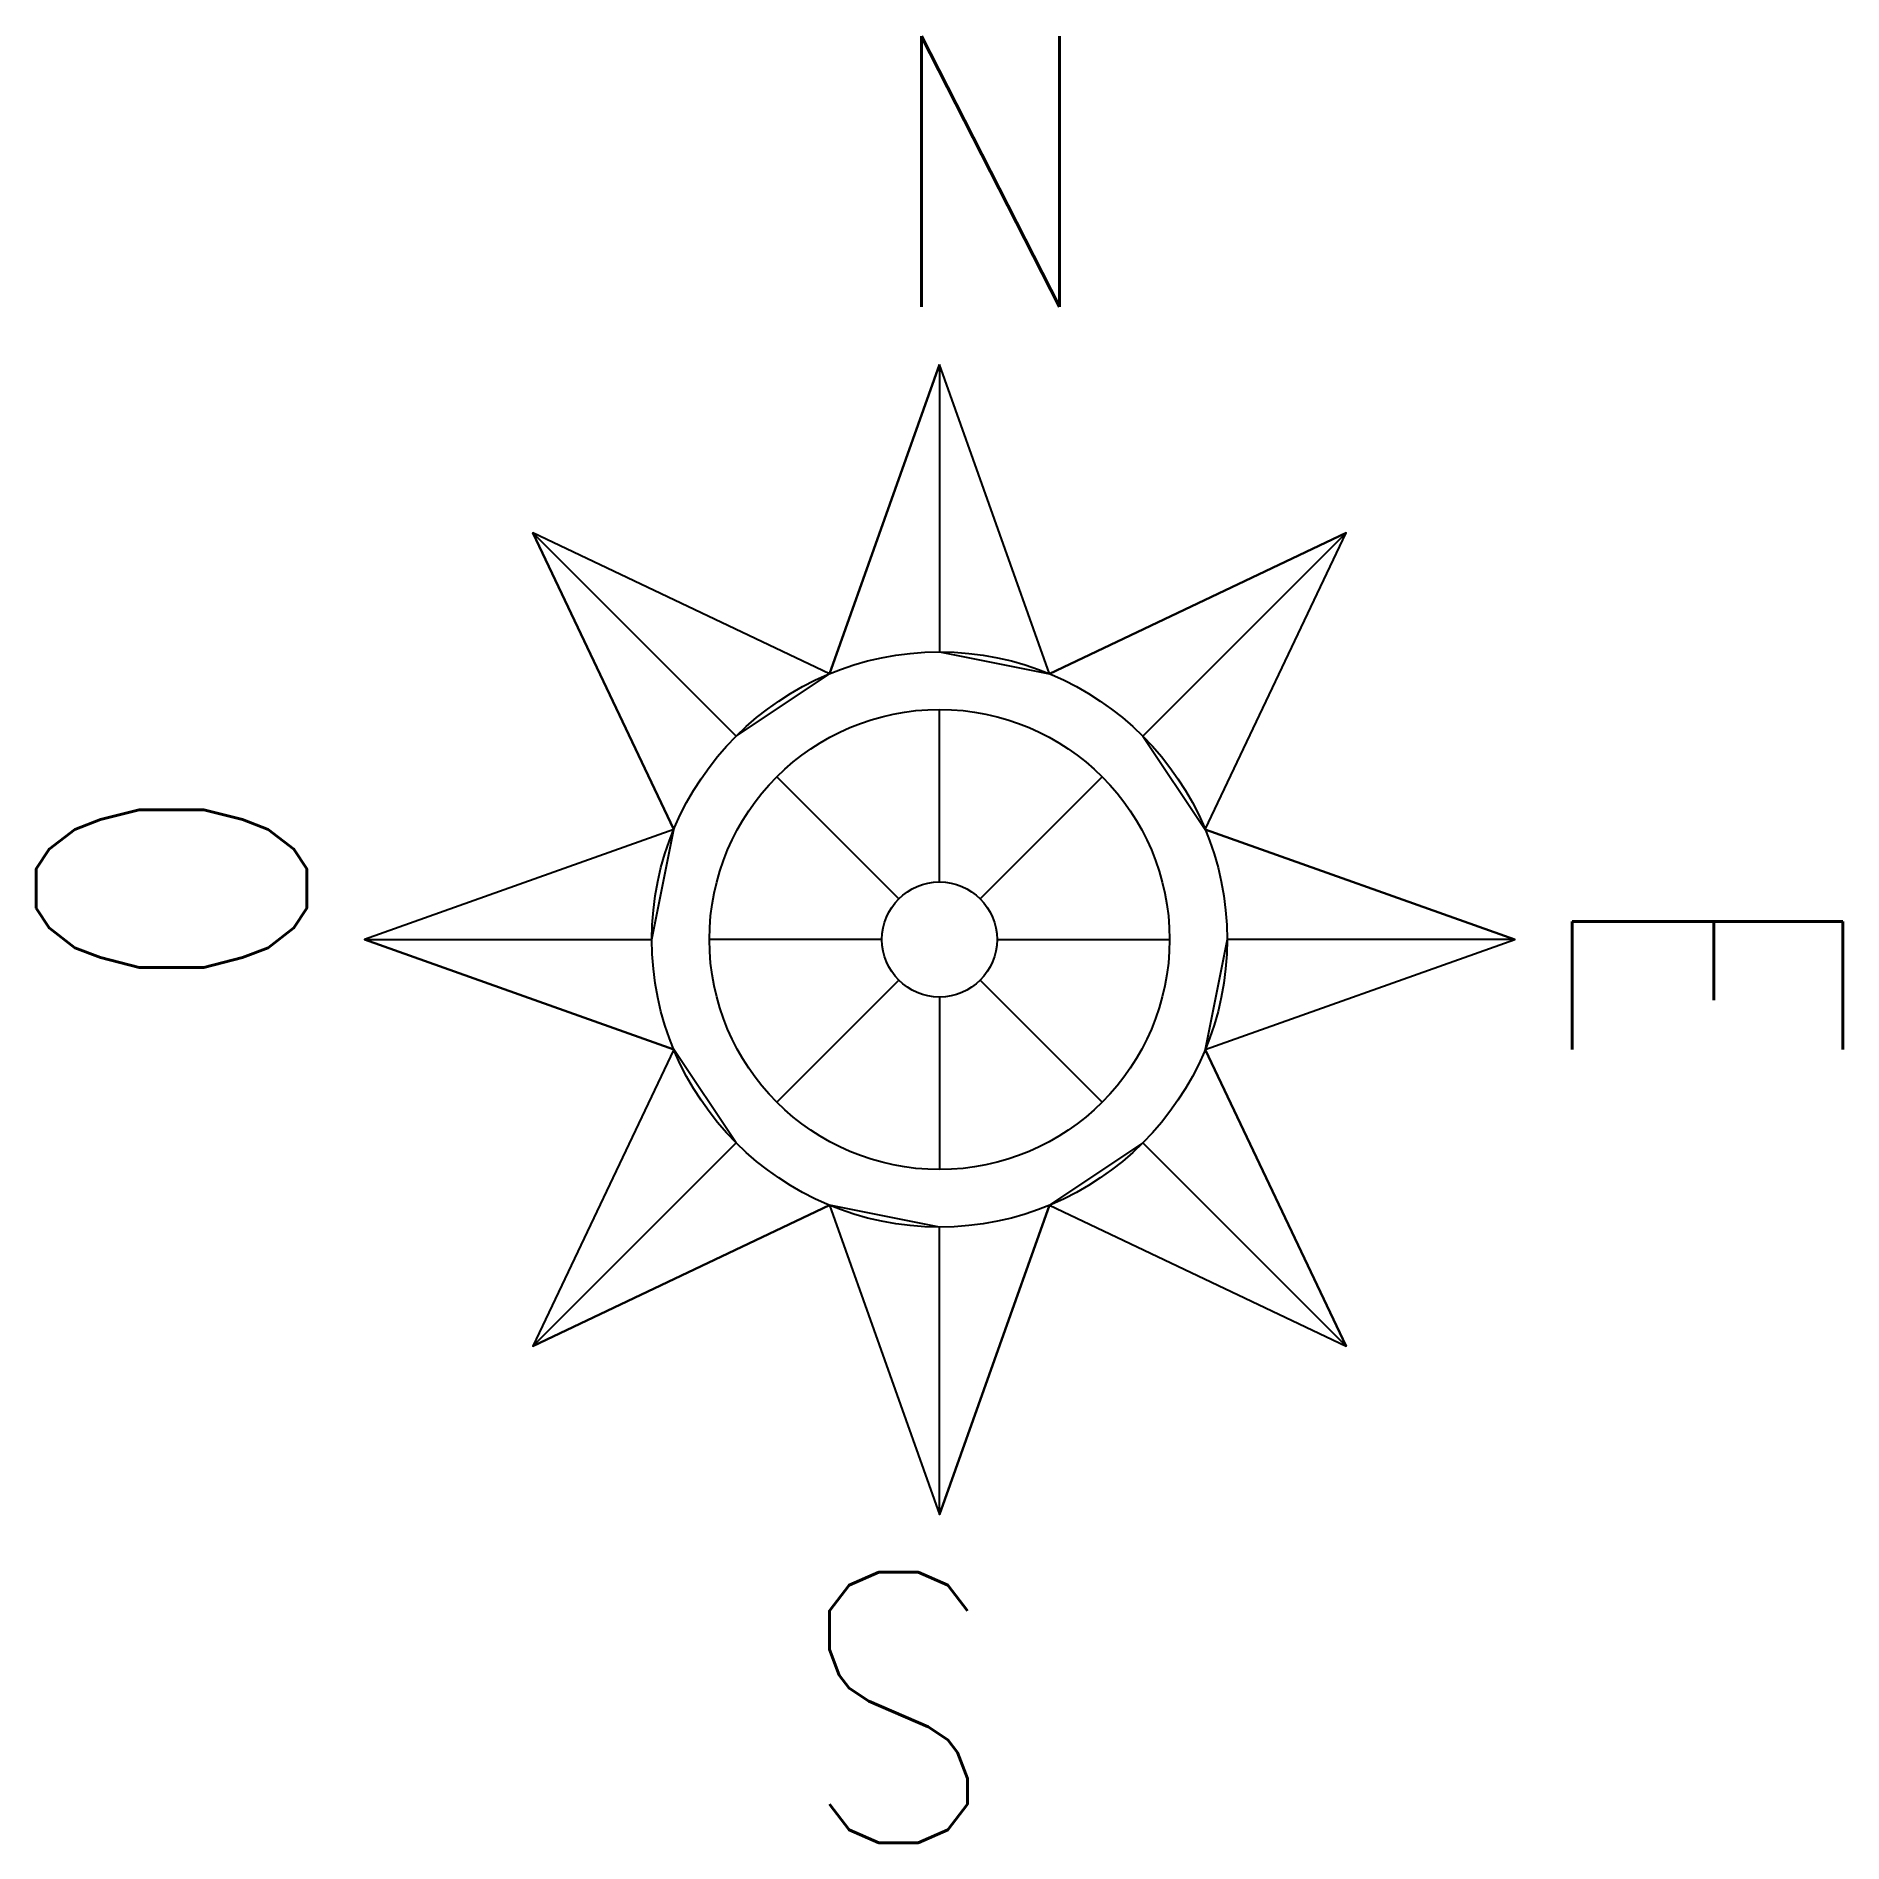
# Model space of a CAD drawing. Extents: x -1.07 to 1.07, y -1.07 to 1.07.
import ezdxf

# ---------------------------------------------------------------- set-up
doc = ezdxf.new("R2010")
doc.units = 0
doc.header["$LTSCALE"] = 0.375
doc.linetypes.add('PTS_EXT', pattern=[0])
doc.layers.get('0').update_dxf_attribs({"linetype": 'CONTINUOUS'})
doc.layers.add('PERIM_TRAMA', color=7, linetype='CONTINUOUS')
doc.styles.get("Standard").update_dxf_attribs({"font": 'simplex', "height": 0.1})

msp = doc.modelspace()

# ---------------------------------------------------------------- linework, layer by layer
at = {"color": 0, "linetype": 'CONTINUOUS'}
for p, q in [((-0.1301, 0.3142), (0, 0.68)), ((-0.3142, 0.1301), (-0.4809, 0.4809)), ((0.1301, 0.3142), (0.4808, 0.4809)), ((0, 0.068), (0, 0.272)), ((-0.0481, 0.0481), (-0.1924, 0.1924)), ((0.0481, 0.0481), (0.1923, 0.1924)), ((0.3141, 0.1301), (0.68, 0)), ((-0.3142, -0.1301), (-0.68, 0)), ((-0.068, 0), (-0.272, 0)), ((0.068, 0), (0.272, 0)), ((-0.0481, -0.0481), (-0.1924, -0.1923)), ((0.1923, -0.1923), (0.0481, -0.0481)), ((0, -0.068), (0, -0.272)), ((0.3141, -0.1301), (0.4808, -0.4808)), ((-0.1301, -0.3141), (-0.4809, -0.4808)), ((0.1301, -0.3141), (0, -0.68))]:
    msp.add_line(p, q, dxfattribs=at)
for points in [[(0, 0.68), (0, 0.34), (0.1301, 0.3142), (0, 0.68)], [(-0.4809, 0.4809), (-0.2404, 0.2404), (-0.1301, 0.3142), (-0.4809, 0.4809)], [(0.4808, 0.4809), (0.2404, 0.2404), (0.3141, 0.1301), (0.4808, 0.4809)], [(-0.68, 0), (-0.34, 0), (-0.3142, 0.1301), (-0.68, 0)], [(0.68, 0), (0.34, 0), (0.3141, -0.1301), (0.68, 0)], [(-0.4809, -0.4808), (-0.2404, -0.2404), (-0.3142, -0.1301), (-0.4809, -0.4808)], [(0.4808, -0.4808), (0.2404, -0.2404), (0.1301, -0.3141), (0.4808, -0.4808)], [(0, -0.68), (0, -0.34), (-0.1301, -0.3141), (0, -0.68)]]:
    msp.add_lwpolyline(points, close=True, dxfattribs=at)
for radius in [0.34, 0.272, 0.068]:
    msp.add_circle((0, 0), radius, dxfattribs=at)
at = {"layer": 'PERIM_TRAMA', "color": 0, "linetype": 'PTS_EXT'}
msp.add_lwpolyline([(0, 0.68), (-0.1301, 0.3142), (-0.4809, 0.4809), (-0.3142, 0.1301), (-0.68, 0), (-0.3142, -0.1301), (-0.4809, -0.4808), (-0.1301, -0.3141), (0, -0.68), (0.1301, -0.3141), (0.4808, -0.4808), (0.3141, -0.1301), (0.68, 0), (0.3141, 0.1301), (0.4808, 0.4809), (0.1301, 0.3142)], close=True, dxfattribs=at)

# ---------------------------------------------------------------- texts
at = {"color": 0, "linetype": 'CONTINUOUS', "width": 0.85}
for s, rotation, p in [('N', 0, (-0.068, 0.748)), ('O', 90, (-0.748, -0.068)), ('E', 270, (0.748, 0.068)), ('S', 180, (0.068, -0.748))]:
    msp.add_text(s, height=0.32, rotation=rotation, dxfattribs=at).set_placement(p)

doc.saveas('drawing.dxf')
